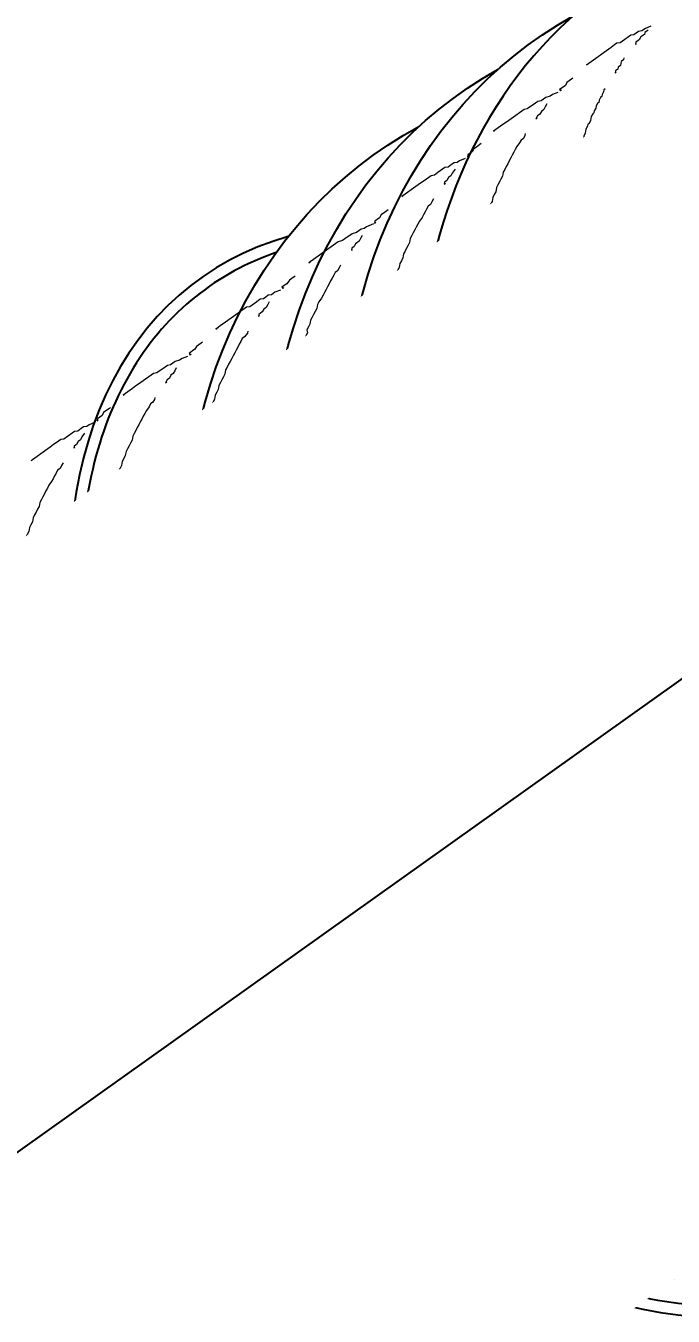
# Model space of a CAD drawing. Header units: feet. Extents: x 2321988 to 2329858, y 6722724 to 6730499.
# Drawn here: x 2326053.453 to 2326053.817, y 6726866.752 to 6726867.477 of the extents above; entities that cross this region are included whole.
import ezdxf

# ---------------------------------------------------------------- set-up
doc = ezdxf.new("R2010")
doc.units = ezdxf.units.FT
doc.header["$MEASUREMENT"] = 0
doc.header["$PDSIZE"] = 5
doc.layers.add('BESS Dimensions', color=3, linetype='Continuous')
doc.layers.add('C-BESS-EQUIPMENT', color=255, linetype='Continuous')
doc.styles.add('TG_DIMS', font='arial.ttf')
doc.dimstyles.new('TG-PROPOSED-ANNO', dxfattribs={"dimtxt": 0.1, "dimasz": 0.1, "dimexe": 0.05, "dimexo": 0.05, "dimgap": 0.02, "dimtad": 0, "dimtih": 1, "dimtoh": 1, "dimdsep": 46, "dimtxsty": 'TG_DIMS', "dimcen": 0, "dimclrd": 256, "dimclre": 256, "dimclrt": 256, "dimaunit": 1, "dimadec": 6, "dimazin": 2, "dimtfac": 1, "dimtofl": 0, "dimtmove": 1, "dimatfit": 3, "dimfxl": 1, "dimtolj": 1, "dimtzin": 0, "dimarcsym": 0})

# ---------------------------------------------------------------- blocks, each defined once
blk = doc.blocks.new('Midpoint Site Plan$0$P1730-01-0001')
at = {"color": 0, "linetype": 'ByBlock', "lineweight": -2}
blk.add_ellipse((14.454, 0), major_axis=(0, 4.086), ratio=0.670598, start_param=6.046109, end_param=9.661854, dxfattribs=at)
at = {"color": 0, "linetype": 'ByBlock', "lineweight": -2, "extrusion": (0, 0, -1)}
for centre, start_param, end_param in [((15.8979, 0), 3.038975, 6.385803), ((16.596, 0), 3.050793, 6.373985), ((17.214, 0), 3.049307, 6.375471)]:
    blk.add_ellipse(centre, major_axis=(0, 4.086), ratio=0.833977, start_param=start_param, end_param=end_param, dxfattribs=at)
blk.add_ellipse((17.8421, 0), major_axis=(0, 4.086), ratio=0.833977, dxfattribs=at)
at = {"color": 0, "linetype": 'ByBlock', "lineweight": -2}
blk.add_open_spline([(14.9691, 3.9313), (14.8821, 3.9572), (14.7943, 3.9766), (14.4973, 4.0194), (14.2863, 4.0119), (13.8706, 3.9223), (13.6657, 3.84), (13.2731, 3.6038), (13.0854, 3.4499), (12.7387, 3.0782), (12.5797, 2.8604), (12.3004, 2.3734), (12.18, 2.1043), (11.9855, 1.5301), (11.9113, 1.2251), (11.8137, 0.5972), (11.7902, 0.2743), (11.7953, -0.3705), (11.824, -0.6925), (11.9317, -1.3167), (12.0107, -1.6188), (12.2143, -2.1858), (12.3388, -2.4505), (12.6257, -2.9271), (12.7881, -3.139), (13.1404, -3.498), (13.3303, -3.6451), (13.7262, -3.8671), (13.9321, -3.942), (14.349, -4.0168), (14.56, -4.0167), (14.8356, -3.9671), (14.9026, -3.9511), (14.9691, -3.9313)], degree=3, knots=[6.085725, 6.085725, 6.085725, 6.085725, 6.186944, 6.186944, 6.426796, 6.426796, 6.666649, 6.666649, 6.906501, 6.906501, 7.146353, 7.146353, 7.386205, 7.386205, 7.626057, 7.626057, 7.86591, 7.86591, 8.105762, 8.105762, 8.345614, 8.345614, 8.585466, 8.585466, 8.825318, 8.825318, 9.065171, 9.065171, 9.305023, 9.305023, 9.544875, 9.544875, 9.622239, 9.622239, 9.622239, 9.622239], dxfattribs=at)
blk = doc.blocks.new('Midpoint Site Plan$0$A$C71e53a02')
at = {"lineweight": 9}
for points in [[(9.3062, 3.7079), (9.2672, 3.7176), (9.2477, 3.7176), (9.2282, 3.7274), (9.2088, 3.7274), (9.1795, 3.7274), (9.16, 3.7371), (9.1405, 3.7371), (9.1211, 3.7371), (9.1016, 3.7371), (9.0723, 3.7371), (9.0528, 3.7469), (9.0334, 3.7469), (9.0139, 3.7469), (8.9944, 3.7469), (8.9651, 3.7469), (8.9456, 3.7469), (8.9262, 3.7469), (8.9067, 3.7469), (8.8872, 3.7469), (8.8579, 3.7469), (8.8385, 3.7469), (8.819, 3.7469), (8.8092, 3.7469), (8.819, 3.7469)], [(10.076, 3.7079), (10.0371, 3.7176), (10.0176, 3.7176), (9.9883, 3.7274), (9.9688, 3.7274), (9.9494, 3.7274), (9.9299, 3.7371), (9.9104, 3.7371), (9.8909, 3.7371), (9.8617, 3.7371), (9.8422, 3.7371), (9.8227, 3.7469), (9.8032, 3.7469), (9.7837, 3.7469), (9.7545, 3.7469), (9.735, 3.7469), (9.7155, 3.7469), (9.696, 3.7469), (9.6765, 3.7469), (9.6473, 3.7469), (9.6278, 3.7469), (9.6083, 3.7469), (9.5888, 3.7469), (9.5693, 3.7469), (9.5791, 3.7469)], [(10.8459, 3.7079), (10.8069, 3.7176), (10.7777, 3.7176), (10.7582, 3.7274), (10.7387, 3.7274), (10.7192, 3.7274), (10.6997, 3.7371), (10.6705, 3.7371), (10.651, 3.7371), (10.6315, 3.7371), (10.612, 3.7371), (10.5925, 3.7469), (10.573, 3.7469), (10.5438, 3.7469), (10.5243, 3.7469), (10.5048, 3.7469), (10.4853, 3.7469), (10.4658, 3.7469), (10.4366, 3.7469), (10.4171, 3.7469), (10.3976, 3.7469), (10.3781, 3.7469), (10.3586, 3.7469), (10.3391, 3.7469), (10.3489, 3.7469)], [(11.6157, 3.7079), (11.567, 3.7176), (11.5475, 3.7176), (11.528, 3.7274), (11.5085, 3.7274), (11.489, 3.7274), (11.4598, 3.7371), (11.4403, 3.7371), (11.4208, 3.7371), (11.4013, 3.7371), (11.3818, 3.7371), (11.3526, 3.7469), (11.3331, 3.7469), (11.3136, 3.7469), (11.2941, 3.7469), (11.2746, 3.7469), (11.2551, 3.7469), (11.2259, 3.7469), (11.2064, 3.7469), (11.1869, 3.7469), (11.1674, 3.7469), (11.148, 3.7469), (11.1187, 3.7469), (11.109, 3.7469), (11.1187, 3.7469)], [(12.3758, 3.7079), (12.3368, 3.7176), (12.3173, 3.7176), (12.2978, 3.7274), (12.2783, 3.7274), (12.2491, 3.7274), (12.2296, 3.7371), (12.2101, 3.7371), (12.1906, 3.7371), (12.1712, 3.7371), (12.1419, 3.7371), (12.1224, 3.7469), (12.1029, 3.7469), (12.0834, 3.7469), (12.064, 3.7469), (12.0347, 3.7469), (12.0152, 3.7469), (11.9957, 3.7469), (11.9763, 3.7469), (11.9568, 3.7469), (11.9275, 3.7469), (11.908, 3.7469), (11.8886, 3.7469), (11.8788, 3.7469), (11.8886, 3.7469)], [(13.1456, 3.7079), (13.1066, 3.7176), (13.0872, 3.7176), (13.0579, 3.7274), (13.0384, 3.7274), (13.0189, 3.7274), (12.9995, 3.7371), (12.98, 3.7371), (12.9605, 3.7371), (12.9312, 3.7371), (12.9117, 3.7371), (12.8923, 3.7469), (12.8728, 3.7469), (12.8533, 3.7469), (12.824, 3.7469), (12.8046, 3.7469), (12.7851, 3.7469), (12.7656, 3.7469), (12.7461, 3.7469), (12.7169, 3.7469), (12.6974, 3.7469), (12.6779, 3.7469), (12.6584, 3.7469), (12.6389, 3.7469), (12.6486, 3.7469)], [(13.9155, 3.7079), (13.8765, 3.7176), (13.8472, 3.7176), (13.8278, 3.7274), (13.8083, 3.7274), (13.7888, 3.7274), (13.7693, 3.7371), (13.7498, 3.7371), (13.7206, 3.7371), (13.7011, 3.7371), (13.6816, 3.7371), (13.6621, 3.7469), (13.6426, 3.7469), (13.6134, 3.7469), (13.5939, 3.7469), (13.5744, 3.7469), (13.5549, 3.7469), (13.5354, 3.7469), (13.5062, 3.7469), (13.4867, 3.7469), (13.4672, 3.7469), (13.4477, 3.7469), (13.4282, 3.7469), (13.4087, 3.7469), (13.4185, 3.7469)], [(9.2088, 3.6884), (9.1795, 3.6787), (9.16, 3.6689), (9.1405, 3.6689), (9.1211, 3.6592), (9.1016, 3.6592), (9.0918, 3.6494), (9.1016, 3.6494)], [(9.2088, 3.6884), (9.2088, 3.6884)], [(9.4524, 3.7274), (9.4426, 3.7274), (9.4134, 3.7274), (9.3939, 3.7274), (9.3744, 3.7176), (9.3549, 3.7176), (9.3354, 3.7176), (9.3257, 3.7079), (9.3354, 3.7079)], [(9.9688, 3.6884), (9.9494, 3.6787), (9.9299, 3.6689), (9.9104, 3.6689), (9.8909, 3.6592), (9.8714, 3.6592), (9.8519, 3.6494), (9.8617, 3.6494)], [(9.9688, 3.6884), (9.9688, 3.6884)], [(10.2125, 3.7274), (10.2027, 3.7274), (10.1832, 3.7274), (10.1637, 3.7274), (10.1442, 3.7176), (10.1248, 3.7176), (10.0955, 3.7176), (10.0955, 3.7079), (10.1053, 3.7079)], [(10.7387, 3.6884), (10.7192, 3.6787), (10.6997, 3.6689), (10.6802, 3.6689), (10.6607, 3.6592), (10.6315, 3.6592), (10.6217, 3.6494), (10.6315, 3.6494)], [(10.7387, 3.6884), (10.7387, 3.6884)], [(10.9823, 3.7274), (10.9726, 3.7274), (10.9531, 3.7274), (10.9336, 3.7274), (10.9043, 3.7176), (10.8848, 3.7176), (10.8654, 3.7176), (10.8654, 3.7079), (10.8751, 3.7079)], [(11.5085, 3.6884), (11.489, 3.6787), (11.4695, 3.6689), (11.4403, 3.6689), (11.4208, 3.6592), (11.4013, 3.6592), (11.3916, 3.6494), (11.4013, 3.6494)], [(11.5085, 3.6884), (11.5085, 3.6884)], [(11.7521, 3.7274), (11.7424, 3.7274), (11.7229, 3.7274), (11.6937, 3.7274), (11.6742, 3.7176), (11.6547, 3.7176), (11.6352, 3.7176), (11.6254, 3.7079), (11.6352, 3.7079)], [(12.2783, 3.6884), (12.2491, 3.6787), (12.2296, 3.6689), (12.2101, 3.6689), (12.1906, 3.6592), (12.1712, 3.6592), (12.1614, 3.6494), (12.1712, 3.6494)], [(12.2783, 3.6884), (12.2783, 3.6884)], [(12.522, 3.7274), (12.5122, 3.7274), (12.483, 3.7274), (12.4635, 3.7274), (12.444, 3.7176), (12.4245, 3.7176), (12.405, 3.7176), (12.3953, 3.7079), (12.405, 3.7079)], [(13.0384, 3.6884), (13.0189, 3.6787), (12.9995, 3.6689), (12.98, 3.6689), (12.9605, 3.6592), (12.941, 3.6592), (12.9215, 3.6494), (12.9312, 3.6494)], [(13.0384, 3.6884), (13.0384, 3.6884)], [(13.282, 3.7274), (13.2723, 3.7274), (13.2528, 3.7274), (13.2333, 3.7274), (13.2138, 3.7176), (13.1943, 3.7176), (13.1651, 3.7176), (13.1651, 3.7079), (13.1749, 3.7079)], [(13.8862, 3.6982), (13.8765, 3.6982), (13.857, 3.6982), (13.8472, 3.6884), (13.8278, 3.6884), (13.818, 3.6884), (13.7985, 3.6787), (13.7888, 3.6787), (13.7693, 3.6787), (13.7595, 3.6689), (13.7693, 3.6689)], [(8.9749, 3.6105), (8.9554, 3.6007), (8.9359, 3.591), (8.9164, 3.591), (8.8969, 3.5812), (8.8774, 3.5715), (8.8579, 3.5617), (8.8385, 3.552), (8.8092, 3.5422), (8.7897, 3.5325), (8.7702, 3.5228), (8.7508, 3.513), (8.7313, 3.5033), (8.7118, 3.4935), (8.6923, 3.4838), (8.6728, 3.4643), (8.6533, 3.4545), (8.6338, 3.4448), (8.6143, 3.4351), (8.5948, 3.4253), (8.5753, 3.4058), (8.5559, 3.3961), (8.5364, 3.3863), (8.5169, 3.3668), (8.4974, 3.3571), (8.4779, 3.3473)], [(9.735, 3.6105), (9.7252, 3.6007), (9.7057, 3.591), (9.6862, 3.591), (9.6668, 3.5812), (9.6375, 3.5715), (9.618, 3.5617), (9.5985, 3.552), (9.5791, 3.5422), (9.5596, 3.5325), (9.5401, 3.5228), (9.5206, 3.513), (9.5011, 3.5033), (9.4816, 3.4935), (9.4621, 3.4838), (9.4426, 3.4643), (9.4231, 3.4545), (9.4037, 3.4448), (9.3842, 3.4351), (9.3647, 3.4253), (9.3452, 3.4058), (9.3257, 3.3961), (9.3062, 3.3863), (9.2867, 3.3668), (9.2672, 3.3571), (9.2477, 3.3473), (9.2282, 3.3279), (9.2088, 3.3181), (9.199, 3.3084), (9.2088, 3.3084)], [(10.5048, 3.6105), (10.4951, 3.6007), (10.4658, 3.591), (10.4463, 3.591), (10.4268, 3.5812), (10.4074, 3.5715), (10.3879, 3.5617), (10.3684, 3.552), (10.3489, 3.5422), (10.3294, 3.5325), (10.3099, 3.5228), (10.2904, 3.513), (10.2709, 3.5033), (10.2514, 3.4935), (10.232, 3.4838), (10.2125, 3.4643), (10.193, 3.4545), (10.1735, 3.4448), (10.154, 3.4351), (10.1345, 3.4253), (10.115, 3.4058), (10.0955, 3.3961), (10.076, 3.3863), (10.0565, 3.3668), (10.0371, 3.3571), (10.0176, 3.3473), (9.9981, 3.3279), (9.9786, 3.3181), (9.9688, 3.3084), (9.9786, 3.3084)], [(11.2746, 3.6105), (11.2551, 3.6007), (11.2357, 3.591), (11.2162, 3.591), (11.1967, 3.5812), (11.1772, 3.5715), (11.1577, 3.5617), (11.1382, 3.552), (11.1187, 3.5422), (11.0992, 3.5325), (11.0797, 3.5228), (11.0603, 3.513), (11.0408, 3.5033), (11.0115, 3.4935), (10.992, 3.4838), (10.9726, 3.4643), (10.9531, 3.4545), (10.9336, 3.4448), (10.9141, 3.4351), (10.8946, 3.4253), (10.8751, 3.4058), (10.8556, 3.3961), (10.8361, 3.3863), (10.8264, 3.3668), (10.8069, 3.3571), (10.7874, 3.3473), (10.7679, 3.3279), (10.7484, 3.3181), (10.7387, 3.3084), (10.7484, 3.3084)], [(12.0445, 3.6105), (12.025, 3.6007), (12.0055, 3.591), (11.986, 3.591), (11.9665, 3.5812), (11.947, 3.5715), (11.9275, 3.5617), (11.908, 3.552), (11.8788, 3.5422), (11.8593, 3.5325), (11.8398, 3.5228), (11.8203, 3.513), (11.8009, 3.5033), (11.7814, 3.4935), (11.7619, 3.4838), (11.7424, 3.4643), (11.7229, 3.4545), (11.7034, 3.4448), (11.6839, 3.4351), (11.6644, 3.4253), (11.6449, 3.4058), (11.6254, 3.3961), (11.606, 3.3863), (11.5865, 3.3668), (11.567, 3.3571), (11.5475, 3.3473), (11.528, 3.3279), (11.5183, 3.3181), (11.4988, 3.3084), (11.5085, 3.3084)], [(12.8046, 3.6105), (12.7948, 3.6007), (12.7753, 3.591), (12.7558, 3.591), (12.7363, 3.5812), (12.7071, 3.5715), (12.6876, 3.5617), (12.6681, 3.552), (12.6486, 3.5422), (12.6292, 3.5325), (12.6097, 3.5228), (12.5902, 3.513), (12.5707, 3.5033), (12.5512, 3.4935), (12.5317, 3.4838), (12.5122, 3.4643), (12.4927, 3.4545), (12.4732, 3.4448), (12.4537, 3.4351), (12.4343, 3.4253), (12.4148, 3.4058), (12.3953, 3.3961), (12.3758, 3.3863), (12.3563, 3.3668), (12.3368, 3.3571), (12.3173, 3.3473), (12.2978, 3.3279), (12.2783, 3.3181), (12.2686, 3.3084), (12.2783, 3.3084)], [(13.6426, 3.6397), (13.6329, 3.6299), (13.6134, 3.6299), (13.6036, 3.6202), (13.5939, 3.6105), (13.5744, 3.6105), (13.5646, 3.6007), (13.5452, 3.6007), (13.5354, 3.591), (13.5452, 3.591)], [(13.5354, 3.591), (13.5354, 3.591)], [(13.6426, 3.6397), (13.6426, 3.6397)], [(13.4185, 3.5422), (13.4087, 3.5422), (13.399, 3.5325), (13.3795, 3.5228), (13.3698, 3.513), (13.36, 3.513), (13.3405, 3.5033), (13.3308, 3.4935), (13.321, 3.4935), (13.3015, 3.4838), (13.2918, 3.474), (13.2723, 3.4643), (13.2626, 3.4545), (13.2528, 3.4545), (13.2333, 3.4448), (13.2236, 3.4351), (13.2138, 3.4253), (13.1943, 3.4156), (13.1846, 3.4156), (13.1749, 3.4058), (13.1554, 3.3961), (13.1456, 3.3863), (13.1359, 3.3766), (13.1164, 3.3668), (13.1066, 3.3571), (13.0969, 3.3473), (13.0774, 3.3376), (13.0677, 3.3279), (13.0579, 3.3279), (13.0384, 3.3181), (13.0287, 3.3084), (13.0189, 3.2986), (13.0092, 3.2889), (12.9897, 3.2791), (12.98, 3.2694), (12.9702, 3.2596), (12.9507, 3.2499), (12.941, 3.2402), (12.9312, 3.2304), (12.9215, 3.2207), (12.902, 3.2012), (12.9117, 3.2012)], [(9.1016, 3.2304), (9.0821, 3.2207), (9.0626, 3.2012), (9.0431, 3.1914), (9.0236, 3.1719), (9.0139, 3.1525), (9.0041, 3.1525), (9.0139, 3.1525)], [(9.1016, 3.2304), (9.1016, 3.2304)], [(9.8714, 3.2304), (9.8519, 3.2207), (9.8324, 3.2012), (9.8129, 3.1914), (9.7934, 3.1719), (9.774, 3.1525), (9.7837, 3.1525)], [(9.8714, 3.2304), (9.8714, 3.2304)], [(10.6315, 3.2304), (10.612, 3.2207), (10.6023, 3.2012), (10.5828, 3.1914), (10.5633, 3.1719), (10.5438, 3.1525), (10.5535, 3.1525)], [(10.6315, 3.2304), (10.6315, 3.2304)], [(11.4013, 3.2304), (11.3818, 3.2207), (11.3623, 3.2012), (11.3526, 3.1914), (11.3331, 3.1719), (11.3136, 3.1525), (11.3234, 3.1525)], [(11.4013, 3.2304), (11.4013, 3.2304)], [(12.1712, 3.2304), (12.1517, 3.2207), (12.1322, 3.2012), (12.1127, 3.1914), (12.0932, 3.1719), (12.0834, 3.1525), (12.0737, 3.1525), (12.0834, 3.1525)], [(12.1712, 3.2304), (12.1712, 3.2304)], [(9.774, 3.1525), (9.774, 3.1525)], [(10.5438, 3.1525), (10.5438, 3.1525)], [(11.3136, 3.1525), (11.3136, 3.1525)], [(12.902, 3.2012), (12.902, 3.2012)], [(8.9164, 3.0648), (8.9067, 3.055), (8.8872, 3.0355), (8.8677, 3.0258), (8.8579, 3.0063), (8.8385, 2.9868), (8.8287, 2.977), (8.8385, 2.977)], [(9.6862, 3.0648), (9.6765, 3.055), (9.657, 3.0355), (9.6375, 3.0258), (9.618, 3.0063), (9.6083, 2.9868), (9.5985, 2.977), (9.6083, 2.977)], [(10.4561, 3.0648), (10.4366, 3.055), (10.4268, 3.0355), (10.4074, 3.0258), (10.3879, 3.0063), (10.3684, 2.9868), (10.3684, 2.977), (10.3781, 2.977)], [(11.2162, 3.0648), (11.2064, 3.055), (11.1869, 3.0355), (11.1772, 3.0258), (11.1577, 3.0063), (11.1382, 2.9868), (11.1285, 2.977), (11.1382, 2.977)], [(11.986, 3.0648), (11.9763, 3.055), (11.9568, 3.0355), (11.9373, 3.0258), (11.9275, 3.0063), (11.908, 2.9868), (11.8983, 2.977), (11.908, 2.977)], [(12.8046, 3.1232), (12.7948, 3.1135), (12.7851, 3.094), (12.7753, 3.0842), (12.7656, 3.0745), (12.7363, 3.055), (12.7169, 3.0355), (12.7266, 3.0355)], [(12.8046, 3.1232), (12.8046, 3.1232)], [(8.7508, 2.8893), (8.741, 2.8796), (8.7215, 2.8601), (8.702, 2.8406), (8.6923, 2.8211), (8.6728, 2.8016), (8.6533, 2.7822), (8.6436, 2.7626), (8.6241, 2.7431), (8.6143, 2.7236), (8.5948, 2.7042), (8.5851, 2.6847), (8.5656, 2.6554), (8.5559, 2.6359), (8.5364, 2.6165), (8.5266, 2.597), (8.5071, 2.5775), (8.4974, 2.558), (8.4779, 2.5288), (8.4682, 2.5093), (8.4487, 2.4898), (8.4389, 2.4703), (8.4194, 2.4411), (8.4097, 2.4216), (8.3999, 2.4021), (8.3902, 2.3826), (8.3999, 2.3826)], [(9.5108, 2.8893), (9.5011, 2.8796), (9.4914, 2.8601), (9.4719, 2.8406), (9.4524, 2.8211), (9.4426, 2.8016), (9.4231, 2.7822), (9.4134, 2.7626), (9.3939, 2.7431), (9.3744, 2.7236), (9.3647, 2.7042), (9.3452, 2.6847), (9.3354, 2.6554), (9.3159, 2.6359), (9.3062, 2.6165), (9.2867, 2.597), (9.277, 2.5775), (9.2575, 2.558), (9.2477, 2.5288), (9.2282, 2.5093), (9.2185, 2.4898), (9.2088, 2.4703), (9.1893, 2.4411), (9.1795, 2.4216), (9.16, 2.4021), (9.1503, 2.3826), (9.16, 2.3826)], [(10.2807, 2.8893), (10.2709, 2.8796), (10.2612, 2.8601), (10.2417, 2.8406), (10.2222, 2.8211), (10.2125, 2.8016), (10.193, 2.7822), (10.1735, 2.7626), (10.1637, 2.7431), (10.1442, 2.7236), (10.1345, 2.7042), (10.115, 2.6847), (10.1053, 2.6554), (10.0858, 2.6359), (10.076, 2.6165), (10.0565, 2.597), (10.0468, 2.5775), (10.0273, 2.558), (10.0176, 2.5288), (9.9981, 2.5093), (9.9883, 2.4898), (9.9688, 2.4703), (9.9591, 2.4411), (9.9396, 2.4216), (9.9299, 2.4021), (9.9201, 2.3826), (9.9299, 2.3826)], [(11.0505, 2.8893), (11.0408, 2.8796), (11.0213, 2.8601), (11.0115, 2.8406), (10.992, 2.8211), (10.9726, 2.8016), (10.9628, 2.7822), (10.9433, 2.7626), (10.9336, 2.7431), (10.9141, 2.7236), (10.8946, 2.7042), (10.8848, 2.6847), (10.8654, 2.6554), (10.8556, 2.6359), (10.8361, 2.6165), (10.8264, 2.597), (10.8069, 2.5775), (10.7971, 2.558), (10.7777, 2.5288), (10.7679, 2.5093), (10.7484, 2.4898), (10.7387, 2.4703), (10.7289, 2.4411), (10.7094, 2.4216), (10.6997, 2.4021), (10.69, 2.3826), (10.6997, 2.3826)], [(11.8203, 2.8893), (11.8106, 2.8796), (11.7911, 2.8601), (11.7716, 2.8406), (11.7619, 2.8211), (11.7424, 2.8016), (11.7326, 2.7822), (11.7131, 2.7626), (11.6937, 2.7431), (11.6839, 2.7236), (11.6644, 2.7042), (11.6547, 2.6847), (11.6352, 2.6554), (11.6254, 2.6359), (11.606, 2.6165), (11.5962, 2.597), (11.5767, 2.5775), (11.567, 2.558), (11.5475, 2.5288), (11.5377, 2.5093), (11.5183, 2.4898), (11.5085, 2.4703), (11.489, 2.4411), (11.4793, 2.4216), (11.4695, 2.4021), (11.4598, 2.3826), (11.4695, 2.3826)], [(12.6389, 2.9478), (12.6194, 2.9283), (12.5999, 2.9088), (12.5804, 2.8796), (12.5609, 2.8601), (12.5512, 2.8504), (12.5609, 2.8504)], [(12.4732, 2.7529), (12.4537, 2.7236), (12.4343, 2.6944), (12.4148, 2.6652), (12.3855, 2.6359), (12.366, 2.6165), (12.3466, 2.5872), (12.3271, 2.558), (12.3076, 2.5288), (12.2881, 2.4995), (12.2783, 2.4703), (12.2589, 2.4313), (12.2394, 2.4021), (12.2199, 2.3728), (12.2004, 2.3436), (12.1809, 2.3144), (12.1614, 2.2851), (12.1517, 2.2462), (12.1419, 2.2364), (12.1517, 2.2364)], [(12.4732, 2.7529), (12.4732, 2.7529)], [(8.322, 2.2754), (8.322, 2.2656), (8.3025, 2.2364), (8.2928, 2.2169), (8.283, 2.1877), (8.2733, 2.1682), (8.283, 2.1682)], [(9.0918, 2.2754), (9.0821, 2.2656), (9.0723, 2.2364), (9.0626, 2.2169), (9.0431, 2.1877), (9.0334, 2.1682), (9.0431, 2.1682)], [(9.8617, 2.2754), (9.8519, 2.2656), (9.8422, 2.2364), (9.8227, 2.2169), (9.8129, 2.1877), (9.8032, 2.1682), (9.8129, 2.1682)], [(10.6315, 2.2754), (10.6217, 2.2656), (10.612, 2.2364), (10.5925, 2.2169), (10.5828, 2.1877), (10.573, 2.1682), (10.5828, 2.1682)], [(11.3916, 2.2754), (11.3916, 2.2656), (11.3721, 2.2364), (11.3623, 2.2169), (11.3526, 2.1877), (11.3428, 2.1682), (11.3526, 2.1682)], [(12.0834, 2.1292), (12.0834, 2.1195), (12.064, 2.0902), (12.0542, 2.0513), (12.0347, 2.022), (12.0347, 2.0123), (12.0445, 2.0123)], [(8.2148, 2.061), (8.2051, 2.0415), (8.1953, 2.022), (8.1856, 1.9928), (8.1758, 1.9733), (8.1661, 1.9441), (8.1758, 1.9441)], [(8.9846, 2.061), (8.9749, 2.0415), (8.9651, 2.022), (8.9554, 1.9928), (8.9456, 1.9733), (8.9359, 1.9441), (8.9262, 1.9441), (8.9359, 1.9441)], [(9.7447, 2.061), (9.7447, 2.0415), (9.735, 2.022), (9.7252, 1.9928), (9.7057, 1.9733), (9.696, 1.9441), (9.7057, 1.9441)], [(10.5145, 2.061), (10.5145, 2.0415), (10.4951, 2.022), (10.4853, 1.9928), (10.4756, 1.9733), (10.4658, 1.9441), (10.4756, 1.9441)], [(11.2844, 2.061), (11.2746, 2.0415), (11.2649, 2.022), (11.2551, 1.9928), (11.2454, 1.9733), (11.2357, 1.9441), (11.2454, 1.9441)], [(8.1661, 1.9441), (8.1661, 1.9441)], [(9.696, 1.9441), (9.696, 1.9441)], [(10.4658, 1.9441), (10.4658, 1.9441)], [(11.2357, 1.9441), (11.2357, 1.9441)], [(11.986, 1.9051), (11.9763, 1.8856), (11.9568, 1.8564), (11.947, 1.8174), (11.9373, 1.7882), (11.947, 1.7882)], [(7.3085, 1.7199), (7.2988, 1.6907), (7.289, 1.6615), (7.2793, 1.642), (7.2696, 1.6128), (7.2598, 1.5835), (7.2501, 1.5543), (7.2403, 1.5348), (7.2306, 1.5056), (7.2208, 1.4763), (7.2111, 1.4471), (7.2111, 1.4276), (7.2013, 1.3984), (7.1916, 1.3691), (7.1819, 1.3399), (7.1721, 1.3107), (7.1721, 1.2912), (7.1624, 1.2619), (7.1624, 1.2425), (7.1721, 1.2425)], [(8.1173, 1.8271), (8.1076, 1.8174), (8.0979, 1.7979), (8.0881, 1.7687), (8.0784, 1.7394), (8.0686, 1.7199), (8.0589, 1.6907), (8.0491, 1.6615), (8.0394, 1.642), (8.0296, 1.6128), (8.0296, 1.5835), (8.0199, 1.5543), (8.0102, 1.5348), (8.0004, 1.5056), (7.9907, 1.4763), (7.9809, 1.4471), (7.9712, 1.4276), (7.9712, 1.3984), (7.9614, 1.3691), (7.9517, 1.3399), (7.9419, 1.3107), (7.9322, 1.2912), (7.9322, 1.2619), (7.9225, 1.2425), (7.9322, 1.2425)], [(8.8872, 1.8271), (8.8774, 1.8174), (8.8677, 1.7979), (8.8579, 1.7687), (8.8482, 1.7394), (8.8385, 1.7199), (8.8287, 1.6907), (8.819, 1.6615), (8.8092, 1.642), (8.7995, 1.6128), (8.7897, 1.5835), (8.78, 1.5543), (8.78, 1.5348), (8.7702, 1.5056), (8.7605, 1.4763), (8.7508, 1.4471), (8.741, 1.4276), (8.7313, 1.3984), (8.7313, 1.3691), (8.7215, 1.3399), (8.7118, 1.3107), (8.702, 1.2912), (8.702, 1.2619), (8.6923, 1.2425), (8.702, 1.2425)], [(9.6473, 1.8271), (9.6473, 1.8174), (9.6375, 1.7979), (9.6278, 1.7687), (9.618, 1.7394), (9.6083, 1.7199), (9.5985, 1.6907), (9.5888, 1.6615), (9.5791, 1.642), (9.5693, 1.6128), (9.5596, 1.5835), (9.5498, 1.5543), (9.5401, 1.5348), (9.5303, 1.5056), (9.5303, 1.4763), (9.5206, 1.4471), (9.5108, 1.4276), (9.5011, 1.3984), (9.4914, 1.3691), (9.4914, 1.3399), (9.4816, 1.3107), (9.4719, 1.2912), (9.4621, 1.2619), (9.4621, 1.2425), (9.4719, 1.2425)], [(10.4171, 1.8271), (10.4171, 1.8174), (10.4074, 1.7979), (10.3976, 1.7687), (10.3879, 1.7394), (10.3781, 1.7199), (10.3684, 1.6907), (10.3586, 1.6615), (10.3489, 1.642), (10.3391, 1.6128), (10.3294, 1.5835), (10.3197, 1.5543), (10.3099, 1.5348), (10.3002, 1.5056), (10.2904, 1.4763), (10.2807, 1.4471), (10.2807, 1.4276), (10.2709, 1.3984), (10.2612, 1.3691), (10.2514, 1.3399), (10.2514, 1.3107), (10.2417, 1.2912), (10.232, 1.2619), (10.232, 1.2425), (10.2417, 1.2425)], [(11.1869, 1.8271), (11.1772, 1.8174), (11.1674, 1.7979), (11.1577, 1.7687), (11.148, 1.7394), (11.1382, 1.7199), (11.1285, 1.6907), (11.1187, 1.6615), (11.109, 1.642), (11.109, 1.6128), (11.0992, 1.5835), (11.0895, 1.5543), (11.0797, 1.5348), (11.07, 1.5056), (11.0603, 1.4763), (11.0505, 1.4471), (11.0408, 1.4276), (11.0408, 1.3984), (11.031, 1.3691), (11.0213, 1.3399), (11.0115, 1.3107), (11.0115, 1.2912), (11.0018, 1.2619), (10.992, 1.2425), (11.0018, 1.2425)], [(11.8886, 1.6712), (11.8788, 1.642), (11.8691, 1.603), (11.8593, 1.5738), (11.8496, 1.5348), (11.8301, 1.4958), (11.8203, 1.4568), (11.8106, 1.4276), (11.8009, 1.3886), (11.7911, 1.3496), (11.7814, 1.3107), (11.7716, 1.2717), (11.7619, 1.2425), (11.7521, 1.2035), (11.7424, 1.1645), (11.7326, 1.1255), (11.7229, 1.0865), (11.7229, 1.0768), (11.7326, 1.0768)], [(7.1331, 1.1255), (7.1234, 1.0963), (7.1136, 1.067), (7.1136, 1.0378), (7.1039, 1.0086), (7.1039, 0.9988), (7.1136, 0.9988)], [(7.1331, 1.1255), (7.1331, 1.1255)], [(7.8932, 1.1255), (7.8932, 1.0963), (7.8835, 1.067), (7.8737, 1.0378), (7.8737, 1.0086), (7.8737, 0.9988), (7.8835, 0.9988)], [(7.8932, 1.1255), (7.8932, 1.1255)], [(8.6631, 1.1255), (8.6533, 1.0963), (8.6533, 1.067), (8.6436, 1.0378), (8.6436, 1.0086), (8.6436, 0.9988), (8.6533, 0.9988)], [(8.6631, 1.1255), (8.6631, 1.1255)], [(9.4329, 1.1255), (9.4231, 1.0963), (9.4231, 1.067), (9.4134, 1.0378), (9.4037, 1.0086), (9.4037, 0.9988), (9.4134, 0.9988)], [(9.4329, 1.1255), (9.4329, 1.1255)], [(10.2027, 1.1255), (10.193, 1.0963), (10.1832, 1.067), (10.1832, 1.0378), (10.1735, 1.0086), (10.1735, 0.9988), (10.1832, 0.9988)], [(10.2027, 1.1255), (10.2027, 1.1255)], [(10.9628, 1.1255), (10.9628, 1.0963), (10.9531, 1.067), (10.9531, 1.0378), (10.9433, 1.0086), (10.9433, 0.9988), (10.9531, 0.9988)], [(10.9628, 1.1255), (10.9628, 1.1255)], [(7.0844, 0.8819), (7.0747, 0.8624), (7.0747, 0.8429), (7.0649, 0.8137), (7.0649, 0.7844), (7.0649, 0.7552), (7.0747, 0.7552)], [(7.8445, 0.8819), (7.8445, 0.8624), (7.8445, 0.8429), (7.8348, 0.8137), (7.8348, 0.7844), (7.825, 0.7552), (7.8348, 0.7552)], [(8.6143, 0.8819), (8.6143, 0.8624), (8.6046, 0.8429), (8.6046, 0.8137), (8.6046, 0.7844), (8.5948, 0.7552), (8.6046, 0.7552)], [(9.3842, 0.8819), (9.3842, 0.8624), (9.3744, 0.8429), (9.3744, 0.8137), (9.3647, 0.7844), (9.3647, 0.7552), (9.3744, 0.7552)], [(10.154, 0.8819), (10.1442, 0.8624), (10.1442, 0.8429), (10.1442, 0.8137), (10.1345, 0.7844), (10.1345, 0.7552), (10.1442, 0.7552)], [(10.9141, 0.8819), (10.9141, 0.8624), (10.9141, 0.8429), (10.9043, 0.8137), (10.9043, 0.7844), (10.8946, 0.7552), (10.9043, 0.7552)], [(11.7034, 0.9501), (11.6937, 0.9306), (11.6937, 0.9014), (11.6839, 0.8624), (11.6742, 0.8332), (11.6839, 0.8332)], [(11.6644, 0.7065), (11.6547, 0.7065), (11.6547, 0.6675), (11.6449, 0.6285), (11.6449, 0.5896), (11.6547, 0.5896)], [(6.2756, 0.6383), (6.2756, 0.609), (6.2756, 0.5798), (6.2659, 0.5506), (6.2659, 0.5213), (6.2659, 0.4921), (6.2561, 0.4629), (6.2561, 0.4336), (6.2561, 0.4044), (6.2561, 0.3752), (6.2464, 0.3459), (6.2464, 0.3167), (6.2464, 0.2875), (6.2464, 0.2582), (6.2464, 0.229), (6.2464, 0.1998), (6.2366, 0.1705), (6.2366, 0.1413), (6.2366, 0.1121), (6.2366, 0.0828), (6.2366, 0.0536), (6.2366, 0.0244), (6.2366, 0.0146), (6.2464, 0.0146)], [(7.0454, 0.6383), (7.0454, 0.609), (7.0357, 0.5798), (7.0357, 0.5506), (7.0357, 0.5213), (7.0259, 0.4921), (7.0259, 0.4629), (7.0259, 0.4336), (7.0259, 0.4044), (7.0162, 0.3752), (7.0162, 0.3459), (7.0162, 0.3167), (7.0162, 0.2875), (7.0162, 0.2582), (7.0065, 0.229), (7.0065, 0.1998), (7.0065, 0.1705), (7.0065, 0.1413), (7.0065, 0.1121), (7.0065, 0.0828), (7.0065, 0.0536), (7.0065, 0.0244), (7.0065, 0.0146), (7.0162, 0.0146)], [(7.8153, 0.6383), (7.8055, 0.609), (7.8055, 0.5798), (7.8055, 0.5506), (7.7958, 0.5213), (7.7958, 0.4921), (7.7958, 0.4629), (7.7958, 0.4336), (7.786, 0.4044), (7.786, 0.3752), (7.786, 0.3459), (7.786, 0.3167), (7.786, 0.2875), (7.7763, 0.2582), (7.7763, 0.229), (7.7763, 0.1998), (7.7763, 0.1705), (7.7763, 0.1413), (7.7763, 0.1121), (7.7763, 0.0828), (7.7763, 0.0536), (7.7763, 0.0244), (7.7763, 0.0146), (7.786, 0.0146)], [(8.5753, 0.6383), (8.5753, 0.609), (8.5753, 0.5798), (8.5656, 0.5506), (8.5656, 0.5213), (8.5656, 0.4921), (8.5656, 0.4629), (8.5559, 0.4336), (8.5559, 0.4044), (8.5559, 0.3752), (8.5559, 0.3459), (8.5461, 0.3167), (8.5461, 0.2875), (8.5461, 0.2582), (8.5461, 0.229), (8.5461, 0.1998), (8.5461, 0.1705), (8.5461, 0.1413), (8.5461, 0.1121), (8.5461, 0.0828), (8.5364, 0.0536), (8.5364, 0.0244), (8.5364, 0.0146), (8.5461, 0.0146)], [(9.3452, 0.6383), (9.3452, 0.609), (9.3452, 0.5798), (9.3354, 0.5506), (9.3354, 0.5213), (9.3354, 0.4921), (9.3257, 0.4629), (9.3257, 0.4336), (9.3257, 0.4044), (9.3257, 0.3752), (9.3159, 0.3459), (9.3159, 0.3167), (9.3159, 0.2875), (9.3159, 0.2582), (9.3159, 0.229), (9.3159, 0.1998), (9.3159, 0.1705), (9.3062, 0.1413), (9.3062, 0.1121), (9.3062, 0.0828), (9.3062, 0.0536), (9.3062, 0.0244), (9.3062, 0.0146), (9.3159, 0.0146)], [(10.115, 0.6383), (10.115, 0.609), (10.1053, 0.5798), (10.1053, 0.5506), (10.1053, 0.5213), (10.0955, 0.4921), (10.0955, 0.4629), (10.0955, 0.4336), (10.0955, 0.4044), (10.0858, 0.3752), (10.0858, 0.3459), (10.0858, 0.3167), (10.0858, 0.2875), (10.0858, 0.2582), (10.0858, 0.229), (10.076, 0.1998), (10.076, 0.1705), (10.076, 0.1413), (10.076, 0.1121), (10.076, 0.0828), (10.076, 0.0536), (10.076, 0.0244), (10.076, 0.0146), (10.0858, 0.0146)], [(10.8848, 0.6383), (10.8751, 0.609), (10.8751, 0.5798), (10.8751, 0.5506), (10.8654, 0.5213), (10.8654, 0.4921), (10.8654, 0.4629), (10.8654, 0.4336), (10.8556, 0.4044), (10.8556, 0.3752), (10.8556, 0.3459), (10.8556, 0.3167), (10.8556, 0.2875), (10.8459, 0.2582), (10.8459, 0.229), (10.8459, 0.1998), (10.8459, 0.1705), (10.8459, 0.1413), (10.8459, 0.1121), (10.8459, 0.0828), (10.8459, 0.0536), (10.8459, 0.0244), (10.8459, 0.0146), (10.8556, 0.0146)], [(11.6352, 0.4629), (11.6254, 0.4239), (11.6254, 0.3849), (11.6254, 0.3459), (11.6157, 0.307), (11.6157, 0.268), (11.6157, 0.229), (11.6157, 0.19), (11.6157, 0.151), (11.6157, 0.1121), (11.6157, 0.0731), (11.6157, 0.0341), (11.606, -0.0049), (11.6157, -0.0439), (11.6157, -0.0828), (11.6157, -0.1218), (11.6157, -0.151), (11.6254, -0.151)], [(6.2366, -0.1023), (6.2366, -0.1218), (6.2366, -0.151), (6.2464, -0.1803), (6.2464, -0.2095), (6.2464, -0.229), (6.2561, -0.229)], [(7.0065, -0.1023), (7.0065, -0.1218), (7.0065, -0.151), (7.0065, -0.1803), (7.0065, -0.2095), (7.0065, -0.229), (7.0162, -0.229)], [(7.7763, -0.1023), (7.7763, -0.1218), (7.7763, -0.151), (7.7763, -0.1803), (7.7763, -0.2095), (7.7763, -0.229), (7.786, -0.229)], [(8.5461, -0.1023), (8.5461, -0.1218), (8.5461, -0.151), (8.5461, -0.1803), (8.5461, -0.2095), (8.5461, -0.229), (8.5559, -0.229)], [(9.3062, -0.1023), (9.3062, -0.1218), (9.3062, -0.151), (9.3159, -0.1803), (9.3159, -0.2095), (9.3159, -0.229), (9.3257, -0.229)], [(10.076, -0.1023), (10.076, -0.1218), (10.076, -0.151), (10.076, -0.1803), (10.076, -0.2095), (10.076, -0.229), (10.0858, -0.229)], [(10.8459, -0.1023), (10.8459, -0.1218), (10.8459, -0.151), (10.8459, -0.1803), (10.8459, -0.2095), (10.8459, -0.229), (10.8556, -0.229)], [(6.2464, -0.3557), (6.2464, -0.3557)], [(6.2464, -0.3557), (6.2561, -0.3849), (6.2561, -0.4142), (6.2561, -0.4434), (6.2561, -0.4726), (6.2659, -0.4726)], [(7.0162, -0.3557), (7.0162, -0.3557)], [(7.0162, -0.3557), (7.0162, -0.3849), (7.0259, -0.4142), (7.0259, -0.4434), (7.0259, -0.4726), (7.0357, -0.4726)], [(7.786, -0.3557), (7.786, -0.3557)], [(7.786, -0.3557), (7.786, -0.3849), (7.786, -0.4142), (7.7958, -0.4434), (7.7958, -0.4726), (7.8055, -0.4726)], [(8.5559, -0.3557), (8.5559, -0.3557)], [(8.5559, -0.3557), (8.5559, -0.3849), (8.5559, -0.4142), (8.5559, -0.4434), (8.5656, -0.4726), (8.5753, -0.4726)], [(9.3159, -0.3557), (9.3159, -0.3557)], [(9.3159, -0.3557), (9.3257, -0.3849), (9.3257, -0.4142), (9.3257, -0.4434), (9.3257, -0.4726), (9.3354, -0.4726)], [(10.0858, -0.3557), (10.0858, -0.3557)], [(10.0858, -0.3557), (10.0858, -0.3849), (10.0955, -0.4142), (10.0955, -0.4434), (10.0955, -0.4726), (10.1053, -0.4726)], [(10.8556, -0.3557), (10.8556, -0.3557)], [(10.8556, -0.3557), (10.8556, -0.3849), (10.8556, -0.4142), (10.8654, -0.4434), (10.8654, -0.4726), (10.8751, -0.4726)], [(6.2561, -0.4726), (6.2561, -0.4726)], [(7.0259, -0.4726), (7.0259, -0.4726)], [(7.7958, -0.4726), (7.7958, -0.4726)], [(8.5656, -0.4726), (8.5656, -0.4726)], [(9.3257, -0.4726), (9.3257, -0.4726)], [(10.0955, -0.4726), (10.0955, -0.4726)], [(10.8654, -0.4726), (10.8654, -0.4726)], [(5.5253, -0.765), (5.535, -0.7942), (5.535, -0.8137), (5.535, -0.8429), (5.5447, -0.8722), (5.5447, -0.9014), (5.5545, -0.9306), (5.5642, -0.9599), (5.5642, -0.9891), (5.574, -1.0183), (5.574, -1.0476)], [(6.2756, -0.5993), (6.2756, -0.6188), (6.2756, -0.648), (6.2853, -0.6773), (6.2853, -0.7065), (6.2853, -0.7357), (6.2951, -0.765), (6.2951, -0.7942), (6.3048, -0.8137), (6.3048, -0.8429), (6.3146, -0.8722), (6.3146, -0.9014), (6.3243, -0.9306), (6.3243, -0.9599), (6.3341, -0.9891), (6.3341, -1.0183), (6.3438, -1.0476), (6.3536, -1.106), (6.3633, -1.145), (6.373, -1.184), (6.3828, -1.2035), (6.3828, -1.223), (6.3925, -1.2425), (6.3925, -1.2619), (6.4023, -1.2814), (6.4023, -1.3009), (6.412, -1.3204), (6.412, -1.3302), (6.4218, -1.3496), (6.4218, -1.3691), (6.4315, -1.3886), (6.4315, -1.4081), (6.4413, -1.4276), (6.4413, -1.4471), (6.451, -1.4666), (6.4607, -1.4861), (6.4607, -1.5056), (6.4705, -1.525), (6.4705, -1.5445), (6.4802, -1.564), (6.49, -1.5835), (6.49, -1.603), (6.4997, -1.6225), (6.5095, -1.642), (6.5095, -1.6517), (6.5192, -1.6712), (6.529, -1.6907), (6.529, -1.7102), (6.5387, -1.7102), (6.5484, -1.7102)], [(7.0357, -0.5993), (7.0454, -0.6188), (7.0454, -0.648), (7.0454, -0.6773), (7.0552, -0.7065), (7.0552, -0.7357), (7.0649, -0.765), (7.0649, -0.7942), (7.0747, -0.8137), (7.0747, -0.8429), (7.0747, -0.8722), (7.0844, -0.9014), (7.0942, -0.9306), (7.0942, -0.9599), (7.1039, -0.9891), (7.1039, -1.0183), (7.1136, -1.0476), (7.1234, -1.106), (7.1331, -1.145), (7.1429, -1.184), (7.1429, -1.2035), (7.1526, -1.223), (7.1526, -1.2425), (7.1624, -1.2619), (7.1624, -1.2814), (7.1721, -1.3009), (7.1721, -1.3204), (7.1819, -1.3302), (7.1819, -1.3496), (7.1916, -1.3691), (7.2013, -1.3886), (7.2013, -1.4081), (7.2111, -1.4276), (7.2111, -1.4471), (7.2208, -1.4666), (7.2208, -1.4861), (7.2306, -1.5056), (7.2403, -1.525), (7.2403, -1.5445), (7.2501, -1.564), (7.2598, -1.5835), (7.2598, -1.603), (7.2696, -1.6225), (7.2696, -1.642), (7.2793, -1.6517), (7.289, -1.6712), (7.289, -1.6907), (7.2988, -1.7102), (7.3085, -1.7102)], [(7.8055, -0.5993), (7.8055, -0.6188), (7.8153, -0.648), (7.8153, -0.6773), (7.825, -0.7065), (7.825, -0.7357), (7.825, -0.765), (7.8348, -0.7942), (7.8348, -0.8137), (7.8445, -0.8429), (7.8445, -0.8722), (7.8542, -0.9014), (7.8542, -0.9306), (7.864, -0.9599), (7.864, -0.9891), (7.8737, -1.0183), (7.8835, -1.0476), (7.8932, -1.106), (7.903, -1.145), (7.9127, -1.184), (7.9127, -1.2035), (7.9225, -1.223), (7.9225, -1.2425), (7.9322, -1.2619), (7.9322, -1.2814), (7.9419, -1.3009), (7.9419, -1.3204), (7.9517, -1.3399), (7.9517, -1.3496), (7.9614, -1.3691), (7.9614, -1.3886), (7.9712, -1.4081), (7.9712, -1.4276), (7.9809, -1.4471), (7.9907, -1.4666), (7.9907, -1.4861), (8.0004, -1.5056), (8.0004, -1.525), (8.0102, -1.5445), (8.0199, -1.564), (8.0199, -1.5835), (8.0296, -1.603), (8.0394, -1.6225), (8.0394, -1.642), (8.0491, -1.6517), (8.0589, -1.6712), (8.0589, -1.6907), (8.0686, -1.7102), (8.0686, -1.7199), (8.0784, -1.7199)], [(8.5753, -0.5993), (8.5753, -0.6188), (8.5851, -0.648), (8.5851, -0.6773), (8.5851, -0.7065), (8.5948, -0.7357), (8.5948, -0.765), (8.6046, -0.7942), (8.6046, -0.8137), (8.6143, -0.8429), (8.6143, -0.8722), (8.6241, -0.9014), (8.6241, -0.9306), (8.6338, -0.9599), (8.6338, -0.9891), (8.6436, -1.0183), (8.6436, -1.0476), (8.6631, -1.106), (8.6631, -1.145), (8.6728, -1.184), (8.6825, -1.2035), (8.6825, -1.223), (8.6923, -1.2425), (8.6923, -1.2619), (8.702, -1.2814), (8.702, -1.3009), (8.7118, -1.3204), (8.7118, -1.3399), (8.7215, -1.3496), (8.7215, -1.3691), (8.7313, -1.3886), (8.741, -1.4081), (8.741, -1.4276), (8.7508, -1.4471), (8.7508, -1.4666), (8.7605, -1.4861), (8.7702, -1.5056), (8.7702, -1.525), (8.78, -1.5445), (8.78, -1.564), (8.7897, -1.5835), (8.7995, -1.603), (8.7995, -1.6225), (8.8092, -1.642), (8.819, -1.6517), (8.819, -1.6712), (8.8287, -1.6907), (8.8385, -1.7102), (8.8385, -1.7199), (8.8482, -1.7199)], [(9.3452, -0.5993), (9.3452, -0.6188), (9.3452, -0.648), (9.3549, -0.6773), (9.3549, -0.7065), (9.3549, -0.7357), (9.3647, -0.765), (9.3647, -0.7942), (9.3744, -0.8137), (9.3744, -0.8429), (9.3842, -0.8722), (9.3842, -0.9014), (9.3939, -0.9306), (9.3939, -0.9599), (9.4037, -0.9891), (9.4037, -1.0183), (9.4134, -1.0476), (9.4231, -1.106), (9.4329, -1.145), (9.4426, -1.184), (9.4524, -1.2035), (9.4524, -1.223), (9.4621, -1.2425), (9.4621, -1.2619), (9.4719, -1.2814), (9.4719, -1.3009), (9.4816, -1.3204), (9.4816, -1.3399), (9.4914, -1.3496), (9.4914, -1.3691), (9.5011, -1.3886), (9.5011, -1.4081), (9.5108, -1.4276), (9.5206, -1.4471), (9.5206, -1.4666), (9.5303, -1.4861), (9.5303, -1.5056), (9.5401, -1.525), (9.5498, -1.5445), (9.5498, -1.564), (9.5596, -1.5835), (9.5596, -1.603), (9.5693, -1.6225), (9.5791, -1.642), (9.5791, -1.6517), (9.5888, -1.6712), (9.5985, -1.6907), (9.5985, -1.7102), (9.6083, -1.7199), (9.618, -1.7199)], [(10.1053, -0.5993), (10.115, -0.6188), (10.115, -0.648), (10.115, -0.6773), (10.1248, -0.7065), (10.1248, -0.7357), (10.1345, -0.765), (10.1345, -0.7942), (10.1442, -0.8137), (10.1442, -0.8429), (10.154, -0.8722), (10.154, -0.9014), (10.1637, -0.9306), (10.1637, -0.9599), (10.1735, -0.9891), (10.1735, -1.0183), (10.1832, -1.0476), (10.193, -1.106), (10.2027, -1.145), (10.2125, -1.184), (10.2125, -1.2035), (10.2222, -1.223), (10.2222, -1.2425), (10.232, -1.2619), (10.232, -1.2814), (10.2417, -1.3009), (10.2417, -1.3204), (10.2514, -1.3399), (10.2514, -1.3496), (10.2612, -1.3691), (10.2709, -1.3886), (10.2709, -1.4081), (10.2807, -1.4276), (10.2807, -1.4471), (10.2904, -1.4666), (10.2904, -1.4861), (10.3002, -1.5056), (10.3099, -1.525), (10.3099, -1.5445), (10.3197, -1.564), (10.3294, -1.5835), (10.3294, -1.603)], [(10.8751, -0.5993), (10.8751, -0.6188), (10.8848, -0.648), (10.8848, -0.6773), (10.8946, -0.7065), (10.8946, -0.7357), (10.8946, -0.765), (10.9043, -0.7942)], [(6.3536, -1.106), (6.3633, -1.106)], [(7.1234, -1.106), (7.1331, -1.106)], [(7.8932, -1.106), (7.903, -1.106)], [(8.6631, -1.106), (8.6728, -1.106)], [(9.4231, -1.106), (9.4329, -1.106)], [(10.193, -1.106), (10.2027, -1.106)], [(7.2988, -1.7102), (7.2988, -1.7102)], [(7.3475, -1.8271), (7.3475, -1.8369), (7.3573, -1.8564), (7.367, -1.8759), (7.367, -1.8953), (7.3767, -1.9051), (7.3865, -1.9246), (7.3962, -1.9441), (7.406, -1.9441)], [(8.1173, -1.8271), (8.1173, -1.8369), (8.1271, -1.8564), (8.1271, -1.8759), (8.1368, -1.8953), (8.1466, -1.9148), (8.1563, -1.9246), (8.1563, -1.9441), (8.1661, -1.9441)], [(8.8774, -1.8271), (8.8872, -1.8369), (8.8872, -1.8564), (8.8969, -1.8759), (8.9067, -1.8953), (8.9164, -1.9148), (8.9164, -1.9246), (8.9262, -1.9441), (8.9359, -1.9441)], [(9.6473, -1.8271), (9.6473, -1.8369), (9.657, -1.8564), (9.6668, -1.8759), (9.6765, -1.8953), (9.6765, -1.9148), (9.6862, -1.9246), (9.696, -1.9441), (9.7057, -1.9441)], [(7.445, -2.061), (7.445, -2.0708), (7.4547, -2.0805), (7.4645, -2.1), (7.4742, -2.1195), (7.4839, -2.139), (7.4937, -2.1487), (7.4937, -2.1682), (7.5034, -2.1682)], [(8.2148, -2.061), (8.2148, -2.0708), (8.2245, -2.0805), (8.2343, -2.1), (8.244, -2.1195), (8.2538, -2.139), (8.2538, -2.1487), (8.2635, -2.1682), (8.2733, -2.1682)], [(8.9749, -2.061), (8.9846, -2.0708), (8.9944, -2.0805), (9.0041, -2.1), (9.0041, -2.1195), (9.0139, -2.139), (9.0236, -2.1487), (9.0334, -2.1682), (9.0431, -2.1682)], [(9.7447, -2.061), (9.7545, -2.0708), (9.7642, -2.0805), (9.7642, -2.1), (9.774, -2.1195), (9.7837, -2.139), (9.7934, -2.1487), (9.8032, -2.1682), (9.8129, -2.1682)], [(7.5522, -2.2754), (7.5619, -2.2851), (7.5716, -2.3046), (7.5814, -2.3144), (7.5911, -2.3339), (7.6009, -2.3533), (7.6009, -2.3631), (7.6106, -2.3826), (7.6204, -2.4021), (7.6301, -2.4118), (7.6399, -2.4313), (7.6496, -2.4411), (7.6593, -2.4605), (7.6691, -2.48), (7.6788, -2.4898), (7.6886, -2.5093), (7.6983, -2.519), (7.7081, -2.5385), (7.7178, -2.558), (7.7276, -2.5677), (7.7373, -2.5872)], [(8.322, -2.2754), (8.3317, -2.2851), (8.3415, -2.3046), (8.3415, -2.3144), (8.3512, -2.3339), (8.361, -2.3533), (8.3707, -2.3631), (8.3805, -2.3826), (8.3902, -2.4021), (8.3999, -2.4118), (8.4097, -2.4313), (8.4194, -2.4508), (8.4292, -2.4605), (8.4389, -2.48), (8.4487, -2.4898), (8.4584, -2.5093), (8.4682, -2.5288), (8.4779, -2.5385), (8.4876, -2.558), (8.4974, -2.5677), (8.5071, -2.5872), (8.5169, -2.597), (8.5266, -2.6165), (8.5364, -2.6262), (8.5559, -2.6457), (8.5656, -2.6554), (8.5753, -2.6749), (8.5851, -2.6847), (8.5948, -2.7042), (8.6046, -2.7139), (8.6143, -2.7334), (8.6241, -2.7431), (8.6338, -2.7626), (8.6436, -2.7724), (8.6631, -2.7821), (8.6631, -2.7919), (8.6728, -2.7919)], [(9.0918, -2.2754), (9.0918, -2.2851), (9.1016, -2.3046), (9.1113, -2.3144), (9.1211, -2.3339), (9.1308, -2.3533), (9.1405, -2.3631), (9.1503, -2.3826), (9.16, -2.4021), (9.1698, -2.4118), (9.1795, -2.4313), (9.1893, -2.4508), (9.199, -2.4605), (9.2088, -2.48), (9.2185, -2.4898), (9.2282, -2.5093), (9.238, -2.5288), (9.2477, -2.5385), (9.2575, -2.558), (9.2672, -2.5677), (9.277, -2.5872), (9.2867, -2.597), (9.2965, -2.6165), (9.3062, -2.6262), (9.3159, -2.6457), (9.3257, -2.6554), (9.3354, -2.6749), (9.3549, -2.6847), (9.3647, -2.7042), (9.3744, -2.7139), (9.3842, -2.7334), (9.3939, -2.7431), (9.4037, -2.7626), (9.4134, -2.7724), (9.4231, -2.7821), (9.4329, -2.7919), (9.4426, -2.7919)], [(8.741, -2.8893), (8.7508, -2.8991), (8.7605, -2.9088), (8.7702, -2.9185), (8.78, -2.938), (8.7897, -2.9478), (8.8092, -2.9575), (8.819, -2.977), (8.8287, -2.977), (8.8385, -2.977)], [(8.9164, -3.0745), (8.9164, -3.0745)], [(8.9164, -3.0745), (8.9262, -3.0842), (8.9359, -3.0939), (8.9456, -3.1037), (8.9651, -3.1134), (8.9749, -3.1329), (8.9846, -3.1427), (9.0041, -3.1524), (9.0139, -3.1524)], [(9.0041, -3.1524), (9.0041, -3.1524)], [(9.1016, -3.2401), (9.1016, -3.2401)], [(9.1016, -3.2401), (9.1113, -3.2499), (9.1308, -3.2596), (9.1405, -3.2694)]]:
    blk.add_lwpolyline(points, dxfattribs=at)
at = {"lineweight": 5}
for points in [[(6.1684, -0.0049), (6.6654, -0.0049), (6.6751, -0.0049)], [(6.7628, -0.0049), (6.8603, -0.0049), (6.87, -0.0049)], [(6.9577, -0.0049), (7.4547, -0.0049), (7.4645, -0.0049)], [(7.5522, -0.0049), (7.6593, -0.0049), (7.6691, -0.0049)], [(7.7568, -0.0049), (8.244, -0.0049), (8.2538, -0.0049)], [(8.3512, -0.0049), (8.4487, -0.0049), (8.4584, -0.0049)], [(8.5461, -0.0049), (9.0431, -0.0049), (9.0528, -0.0049)], [(9.1405, -0.0049), (9.238, -0.0049), (9.2477, -0.0049)], [(9.3354, -0.0049), (9.8324, -0.0049), (9.8422, -0.0049)], [(9.9299, -0.0049), (10.0273, -0.0049), (10.0371, -0.0049)], [(10.1345, -0.0049), (10.6217, -0.0049), (10.6315, -0.0049)], [(10.7192, -0.0049), (10.8264, -0.0049), (10.8361, -0.0049)], [(10.9238, -0.0049), (11.4208, -0.0049), (11.4306, -0.0049)]]:
    blk.add_lwpolyline(points, dxfattribs=at)
blk = doc.blocks.new('*U57')
at = {"layer": 'C-BESS-EQUIPMENT', "rotation": 90}
for name, p in [('Midpoint Site Plan$0$P1730-01-0001', (234, 0)), ('Midpoint Site Plan$0$A$C71e53a02', (234, 4))]:
    blk.add_blockref(name, p, dxfattribs=at)
blk.add_wipeout([(163.5, -4), (163.5, 4), (304.5, 4), (304.5, -4)]).dxf.layer = 'C-BESS-EQUIPMENT'
blk = doc.blocks.new('*D110')
at = {"layer": 'BESS Dimensions', "lineweight": -2, "transparency": 16777216}
for p, q in [((2325959.34189, 6726878.57879), (2325907.90665, 6726841.93239)), ((2325917.78142, 6726836.6894), (2325957.7158, 6726780.63931)), ((2326007.72205, 6726710.45279), (2325967.78767, 6726766.50288)), ((2326060.88777, 6726736.05358), (2326009.45252, 6726699.40718))]:
    blk.add_line(p, q, dxfattribs=at)
at = {"layer": 'BESS Dimensions', "transparency": 16777216}
for points in [[(2325919.13881, 6726837.65651), (2325916.42404, 6726835.7223), (2325911.9788, 6726844.8337)], [(2326009.07944, 6726711.41989), (2326006.36467, 6726709.48568), (2326013.52467, 6726702.30849)]]:
    blk.add_solid(points, dxfattribs=at)
at = {"layer": 'Defpoints', "color": 0, "transparency": 16777216}
for p in [(2325963.41404, 6726881.48011), (2326064.95991, 6726738.95489), (2326013.52467, 6726702.30849)]:
    blk.add_point(p, dxfattribs=at)
at = {"layer": 'BESS Dimensions', "transparency": 16777216, "insert": (2325962.75174, 6726773.5711), "char_height": 10, "attachment_point": 5, "style": 'TG_DIMS'}
blk.add_mtext("\\A1;175'", dxfattribs=at)

msp = doc.modelspace()

# ---------------------------------------------------------------- block references
at = {"layer": 'C-BESS-EQUIPMENT', "xscale": 0.08333333333333331, "yscale": 0.08333333333333331, "zscale": 0.08333333333333331, "rotation": 305.4689808292026}
msp.add_blockref('*U57', (2326041.45315, 6726882.2405), dxfattribs=at)

# ---------------------------------------------------------------- next in the draw order: wipeouts: each hides what was drawn before it
msp.add_wipeout([(2326051.79366, 6726866.00368), (2326057.70897, 6726870.23265), (2326058.02932, 6726869.78302), (2326052.11401, 6726865.55404)]).dxf.layer = 'C-BESS-EQUIPMENT'

# ---------------------------------------------------------------- next in the draw order: wipeouts: each hides what was drawn before it
msp.add_wipeout([(2326046.50502, 6726866.53313), (2326055.67805, 6726873.08316), (2326055.99841, 6726872.63352), (2326046.82537, 6726866.0835)]).dxf.layer = 'C-BESS-EQUIPMENT'

# ---------------------------------------------------------------- next in the draw order: wipeouts: each hides what was drawn before it
msp.add_wipeout([(2326044.1544, 6726887.54167), (2326077.85795, 6726840.23687), (2326077.40832, 6726839.91652), (2326043.70467, 6726887.22144)]).dxf.layer = 'C-BESS-EQUIPMENT'

# ---------------------------------------------------------------- next in the draw order: wipeouts: each hides what was drawn before it
msp.add_wipeout([(2326040.08225, 6726884.64036), (2326073.7858, 6726837.33556), (2326073.33617, 6726837.01521), (2326039.63253, 6726884.32013)]).dxf.layer = 'C-BESS-EQUIPMENT'

# ---------------------------------------------------------------- next in the draw order: wipeouts: each hides what was drawn before it
msp.add_wipeout([(2326036.0101, 6726881.73905), (2326069.71366, 6726834.43425), (2326069.26402, 6726834.1139), (2326035.56038, 6726881.41882)]).dxf.layer = 'C-BESS-EQUIPMENT'

# ---------------------------------------------------------------- next in the draw order: linework, layer by layer
at = {"layer": 'C-BESS-EQUIPMENT'}
msp.add_lwpolyline([(2325996.57374, 6726826.32185), (2326168.01007, 6726948.46621)], dxfattribs=at)

# ---------------------------------------------------------------- next in the draw order: dimensions: what is measured, and where the dimension line sits
at = {"layer": 'BESS Dimensions'}
dim = msp.add_aligned_dim(p1=(2325963.41404, 6726881.48011), p2=(2326064.95991, 6726738.95489), distance=-63.15491, dimstyle='TG-PROPOSED-ANNO', override={"dimscale": 50, "dimpost": "'"}, dxfattribs=at)
dim.commit()
dim.dimension.update_dxf_attribs({"geometry": '*D110', "text_midpoint": (2325962.75174, 6726773.5711)})

doc.saveas('drawing.dxf')
